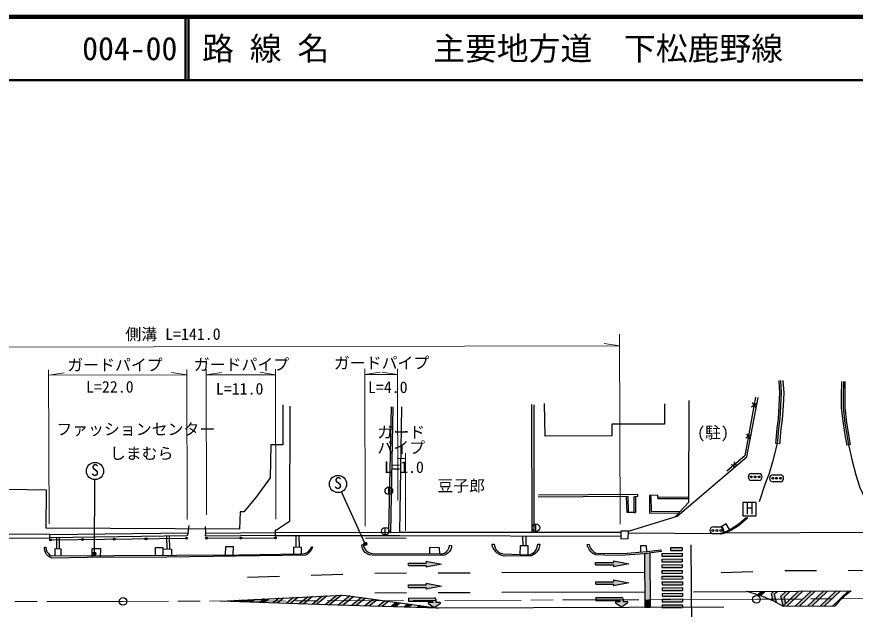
# Model space of a CAD drawing. Units: millimetres at full size, sheet at 1:1000; details may follow other scales. Extents: x -27979035 to 680000, y -218666483 to 380000.
# Drawn here: x 151231 to 283100, y 286772 to 380000 of the extents above; entities that cross this region are included whole.
import ezdxf
from ezdxf.enums import TextEntityAlignment as Align

# ---------------------------------------------------------------- set-up
doc = ezdxf.new("R2010")
doc.units = ezdxf.units.MM
doc.header["$LTSCALE"] = 1000
doc.linetypes.add('CHAIN', pattern=[18.5, 12, -1.5, 3.5, -1.5])
for name, color, linetype, lineweight in [('M-BGD', 7, 'Continuous', 25), ('M-BGD-EXST', 7, 'Continuous', 25), ('M-BMK', 2, 'CHAIN', 13), ('M-BMK-SRVR', 3, 'Continuous', 25), ('M-STR-HTXT', 7, 'Continuous', 13), ('M-STR-STRC', 7, 'Continuous', 25), ('M-TTL', 2, 'Continuous', 140), ('M-TTL-LINE', 7, 'Continuous', 50)]:
    doc.layers.add(name, color=color, linetype=linetype, lineweight=lineweight)
doc.layers.add('M-BMK-HTXT', color=7, linetype='Continuous')
doc.layers.add('M-TTL-TXT', color=7, linetype='Continuous')
doc.styles.add('ＭＳ ゴシック', font='')
doc.styles.get('ＭＳ ゴシック').set_extended_font_data('MS Gothic')

msp = doc.modelspace()

# ---------------------------------------------------------------- hatches: boundary and pattern name
at = {"layer": 'M-BGD-EXST'}
for points in [[(205815, 297152, 0.41421), (205945, 296823, 0.41421), (206274, 296953, 1)], [(163208, 295607, 0.41421), (163338, 295278, 0.41421), (163667, 295408, 1)]]:
    msp.add_hatch(color=256, dxfattribs=at).paths.add_polyline_path(points)
at = {"layer": 'M-STR-STRC'}
for points in [[(250793, 295624), (249992, 295517), (250040, 288275), (250840, 288278)], [(255888, 295138), (255885, 295588), (252677, 295566), (252680, 295116)], [(255882, 296037), (255879, 296487), (254057, 296475), (254060, 296025)], [(215633, 294045), (212822, 294044), (212822, 293647), (215633, 293648), (215633, 293373), (218030, 293848), (215633, 294320)], [(245085, 294140), (242274, 294138), (242274, 293741), (245085, 293742), (245085, 293467), (247482, 293942), (245085, 294415)], [(255894, 294238), (255891, 294688), (252683, 294666), (252686, 294216)], [(255900, 293338), (255897, 293788), (252689, 293766), (252692, 293316)], [(255906, 292438), (255903, 292888), (252695, 292866), (252698, 292416)], [(255912, 291538), (255909, 291988), (252701, 291966), (252704, 291516)], [(215643, 290614), (212831, 290613), (212832, 290215), (215643, 290217), (215643, 289941), (218040, 290416), (215643, 290889)], [(245095, 291106), (242284, 291105), (242284, 290707), (245095, 290708), (245095, 290433), (247492, 290908), (245095, 291381)], [(255918, 290638), (255915, 291088), (252707, 291066), (252710, 290616)], [(255924, 289738), (255921, 290188), (252713, 290166), (252716, 289716)], [(200039, 288863), (199279, 288827), (197691, 287538), (198375, 287514)], [(202318, 288974), (201558, 288937), (199743, 287465), (200427, 287440)], [(204221, 288779), (203610, 288863), (201798, 287393), (202488, 287374)], [(255930, 288838), (255927, 289288), (252719, 289266), (252722, 288816)], [(268944, 289570), (268290, 289566), (267736, 289035), (268221, 288878)], [(270908, 289582), (270253, 289578), (269930, 289268), (270210, 288108), (270311, 288067), (270742, 287823), (270428, 289122)], [(272871, 289594), (272217, 289590), (271424, 288830), (271791, 287312), (272167, 287672), (271923, 288685)], [(274835, 289606), (274180, 289602), (271737, 287260), (271792, 287229), (272356, 287231)], [(276799, 289618), (276144, 289614), (273660, 287233), (274312, 287235)], [(278762, 289629), (278108, 289625), (275616, 287238), (276268, 287239)], [(280726, 289641), (280071, 289637), (277571, 287242), (278223, 287243)], [(282447, 289652), (282035, 289649), (279527, 287246), (279870, 287247), (280570, 288053), (281386, 288853)], [(186059, 287955), (186365, 288203), (185605, 288166), (185375, 287979)], [(188644, 288313), (187884, 288276), (187427, 287906), (188111, 287881)], [(190923, 288423), (190163, 288386), (189480, 287832), (190164, 287808)], [(193202, 288533), (192442, 288496), (191533, 287759), (192217, 287734)], [(195481, 288643), (194721, 288607), (193585, 287685), (194269, 287661)], [(197760, 288753), (197000, 288717), (195638, 287612), (196322, 287587)], [(206055, 288528), (205444, 288612), (203870, 287335), (204561, 287316)], [(207889, 288278), (207278, 288361), (205943, 287278), (206633, 287259)], [(209724, 288027), (209112, 288111), (208015, 287221), (208706, 287202)], [(211558, 287776), (210946, 287860), (210087, 287163), (210778, 287144)], [(213392, 287526), (212780, 287609), (212160, 287106), (212851, 287087)], [(217147, 287842), (217767, 287844, -0.74206), (217823, 287661), (216900, 287041), (215972, 287655, -0.74206), (216027, 287838), (216647, 287840), (216647, 287940, 0.41421), (216546, 288040), (212840, 288028), (212839, 288528), (216945, 288541, -0.41388), (217145, 288342)], [(246599, 287936), (247219, 287938, -0.74206), (247275, 287755), (246352, 287135), (245425, 287749, -0.74206), (245480, 287933), (246099, 287935), (246099, 288035, 0.41421), (245999, 288134), (242293, 288122), (242291, 288622), (246397, 288636, -0.41388), (246598, 288436)], [(250840, 288278), (250040, 288275), (250048, 287058), (250848, 287063)], [(255936, 287938), (255933, 288388), (252725, 288366), (252728, 287916)], [(255942, 287038), (255939, 287488), (252731, 287466), (252734, 287016)], [(214923, 287029), (215226, 287275), (214615, 287358), (214232, 287049)], [(216996, 286972), (217060, 287024), (216906, 287045), (216900, 287041), (216890, 287047), (216449, 287108), (216305, 286991)]]:
    msp.add_hatch(color=256, dxfattribs=at).paths.add_polyline_path(points)

# ---------------------------------------------------------------- linework, layer by layer
at = {"layer": 'M-BGD'}
for p, q in [((267621, 319153), (266799, 318585)), ((267494, 318457), (266926, 319280)), ((210096, 318630), (209702, 298898)), ((210396, 318624), (210002, 298899)), ((232557, 318945), (232554, 298918)), ((266723, 314234), (265900, 313666)), ((266596, 313539), (266027, 314361)), ((270584, 312903), (271232, 312850)), ((282295, 312681), (281754, 312579)), ((264037, 308980), (264112, 309977)), ((264573, 309441), (263576, 309516)), ((209748, 304812), (209748, 306012)), ((250978, 304439), (250971, 304689)), ((247224, 301999), (247146, 304498)), ((248520, 304491), (248539, 302015)), ((252052, 304370), (252054, 304120)), ((256947, 304159), (252054, 304120)), ((247465, 302006), (247224, 301999)), ((248288, 302014), (248539, 302015)), ((178164, 298778), (178340, 299926)), ((180986, 298751), (180897, 299776)), ((209193, 298455), (209193, 299655)), ((232872, 298998), (232872, 300198)), ((156420, 298530), (149874, 298563)), ((149877, 297937), (156453, 298023)), ((157542, 296252), (157550, 298039)), ((157963, 296247), (157972, 298045)), ((174879, 296242), (174845, 298289)), ((175311, 296233), (175277, 298295)), ((191863, 298822), (211416, 298905)), ((195190, 296528), (195177, 298359)), ((195676, 296519), (195663, 298360)), ((230853, 296761), (230837, 298316)), ((231350, 296757), (231334, 298315)), ((232293, 298919), (246255, 298877)), ((247421, 298788), (261846, 298704)), ((262732, 298814), (291202, 298920)), ((156556, 297699), (177922, 297931)), ((181075, 297965), (191901, 297999)), ((206090, 297962), (212499, 298003))]:
    msp.add_line(p, q, dxfattribs=at)
for points in [[(271322, 322756), (271445, 320830), (271357, 318811), (271233, 316657), (271016, 315211), (270860, 313280), (270768, 312646), (270099, 309991), (269562, 308147), (268892, 306419), (267967, 303651)], [(271073, 322740), (271195, 320828), (271107, 318824), (270984, 316683), (270768, 315240), (270610, 313299), (270584, 312903)], [(271721, 322781), (271845, 320834), (271757, 318791), (271631, 316616), (271414, 315166), (271259, 313251), (271232, 312850)], [(280935, 322630), (280893, 320280), (280892, 318484), (281188, 316013), (281536, 313886), (281754, 312579)], [(281235, 322625), (281193, 320277), (281192, 318502), (281485, 316056), (281832, 313934), (282048, 312638), (282622, 310146), (283186, 307912), (283809, 305930), (284618, 304262), (285307, 303091), (286139, 301869), (286941, 300869), (287741, 300135), (288935, 299478), (290057, 299063), (291202, 298920), (304992, 298822)], [(281485, 322620), (281443, 320275), (281442, 318517), (281732, 316091), (282078, 313975), (282294, 312686), (282295, 312681)], [(253108, 319096), (253100, 315873), (244834, 315871), (244799, 314056), (234348, 314000), (234223, 319157)], [(247415, 299043), (255079, 301422), (266047, 310730), (267821, 320091)], [(254835, 301346), (256942, 303629), (257006, 319606)], [(267439, 320122), (265759, 310926), (262918, 308485)], [(193085, 318953), (193054, 312627), (191168, 312649), (191110, 307425), (188823, 304345), (186936, 302115), (186344, 302096), (186255, 299348), (155873, 299538), (155910, 305533), (149812, 305622), (149883, 318607)], [(194157, 318702), (194144, 300583), (192092, 299228), (191851, 299221), (191863, 298822)], [(211720, 318635), (211416, 298905), (232293, 298919), (232216, 319002)], [(233302, 304800), (248862, 304886), (248865, 304502), (248270, 304484), (248288, 302013), (247465, 302006), (247396, 304499), (233254, 304424)], [(256946, 304409), (252052, 304370), (252065, 304717), (250725, 304683), (250753, 301899), (255403, 301962)], [(250978, 304439), (251001, 302152), (255637, 302215)], [(263328, 299318), (262822, 300199), (262033, 299749), (262461, 298926)], [(191868, 298358), (211466, 298368), (246254, 298275)], [(231674, 295345), (231638, 296756), (230380, 296763), (230341, 295393)], [(250305, 295855), (250286, 296775), (249310, 296774), (249341, 295767)], [(158193, 295163), (158195, 296244), (157201, 296256), (157194, 295157)], [(163095, 294926), (163085, 296347), (164377, 296350), (164371, 294930)], [(173050, 295267), (173057, 296487), (174178, 296508), (174195, 295275)], [(174182, 296257), (175591, 296227), (175589, 295285)], [(184079, 295344), (184103, 296644), (185253, 296627), (185234, 295352)], [(196031, 295500), (196004, 296513), (194776, 296536), (194779, 295482)], [(217759, 295484), (217721, 296456), (216148, 296479), (216131, 295493)]]:
    msp.add_lwpolyline(points, dxfattribs=at)
for points in [[(261846, 298704), (262882, 299078), (263819, 299580), (264817, 300233), (265937, 301185), (266192, 301154), (265772, 300775), (264718, 299900), (263628, 299200), (262732, 298814), (261996, 298574)], [(178164, 298778), (178029, 298335), (156453, 298023), (156420, 298530)], [(191863, 298822), (191868, 298358), (180930, 298294), (180986, 298751)], [(247424, 299043), (246256, 299044), (246252, 297855), (247413, 297887)], [(217798, 295484), (218179, 295498), (218490, 295614), (218760, 295797), (219013, 296092), (219204, 296393), (219267, 296649), (219289, 296832), (219613, 296823), (219603, 296484), (219496, 296179), (219285, 295849), (219065, 295636), (218800, 295429), (218503, 295279), (218173, 295242), (207118, 295261), (206642, 295351), (206325, 295491), (206023, 295699), (205822, 295957), (205681, 296207), (205534, 296467), (205510, 296905), (205745, 296894), (205779, 296666), (205906, 296377), (206107, 296090), (206295, 295893), (206597, 295719), (206935, 295584), (207235, 295541)], [(231674, 295345), (231993, 295391), (232410, 295615), (232748, 295897), (232969, 296221), (233085, 296549), (233146, 296817), (233198, 297010), (233471, 297012), (233451, 296693), (233322, 296270), (233175, 295991), (232985, 295746), (232731, 295505), (232453, 295339), (232170, 295179), (231964, 295165), (227870, 295107), (227494, 295222), (227154, 295378), (226856, 295568), (226569, 295813), (226354, 296102), (226160, 296365), (226044, 296666), (226021, 297030), (226320, 297024), (226360, 296750), (226467, 296431), (226652, 296139), (226901, 295876), (227223, 295659), (227543, 295528), (227795, 295485)], [(252513, 296102), (252568, 295860), (249887, 295503), (246207, 295244), (243738, 295268), (242290, 295341), (241841, 295561), (241551, 295813), (241263, 296147), (241072, 296477), (240988, 296704), (240971, 296997), (241253, 296977), (241313, 296679), (241470, 296375), (241683, 296103), (241959, 295852), (242219, 295656), (242407, 295603), (246627, 295520), (250305, 295855)], [(196009, 295499), (196494, 295521), (196780, 295632), (197110, 295873), (197427, 296235), (197581, 296598), (197729, 296616), (197643, 296290), (197461, 295985), (197186, 295673), (196908, 295407), (196665, 295282), (174808, 294965), (162314, 294923), (156755, 294822), (156439, 294957), (156133, 295165), (155927, 295411), (155742, 295714), (155638, 295949), (155583, 296524), (155811, 296518), (155843, 296175), (155975, 295804), (156149, 295598), (156377, 295356), (156559, 295208), (156707, 295153), (186131, 295358)]]:
    msp.add_lwpolyline(points, close=True, dxfattribs=at)
for centre, radius in [((209748, 305412), 600), ((209193, 299055), 600), ((232872, 299598), 600), ((177922, 297931), 150), ((181075, 297965), 150), ((186488, 297982), 150), ((191901, 297999), 150), ((156556, 297699), 150), ((161556, 297753), 150), ((166555, 297808), 150), ((171555, 297862), 150)]:
    msp.add_circle(centre, radius, dxfattribs=at)
at = {"layer": 'M-BGD-EXST'}
for p, q in [((163437, 295507), (163524, 307171)), ((206045, 297053), (202315, 305245)), ((267517, 303589), (265417, 303589)), ((265417, 303589), (265417, 301489)), ((267517, 301489), (267517, 303589)), ((265417, 301489), (267517, 301489))]:
    msp.add_line(p, q, dxfattribs=at)
for centre, radius in [((163534, 308521), 1350), ((201755, 306474), 1350), ((206045, 297053), 250), ((163437, 295507), 250)]:
    msp.add_circle(centre, radius, dxfattribs=at)
at = {"layer": 'M-BMK'}
msp.add_lwpolyline([(566702, 289420), (466755, 289378), (367079, 289015), (267568, 288334), (167945, 288003), (68342, 287916)], dxfattribs=at)
at = {"layer": 'M-BMK-SRVR'}
for centre in [(267568, 288334), (167945, 288003)]:
    msp.add_circle(centre, 600, dxfattribs=at)
at = {"layer": 'M-STR-HTXT'}
for p, q in [((246114, 300150), (246048, 330080)), ((246052, 328219), (243626, 328597)), ((105305, 327907), (246052, 328219)), ((156301, 300196), (156247, 324468)), ((178033, 300906), (177981, 324517)), ((181069, 301617), (181019, 324523)), ((191973, 300967), (191921, 324547)), ((206017, 299832), (205962, 324578)), ((211142, 303861), (211096, 324590)), ((156249, 323594), (158673, 323983)), ((156249, 323594), (177983, 323642)), ((177983, 323642), (175557, 324021)), ((181021, 323649), (183445, 324038)), ((181021, 323649), (191923, 323673)), ((191923, 323673), (189497, 324052)), ((205964, 323704), (208388, 324093)), ((205964, 323704), (211098, 323715)), ((211098, 323715), (208672, 324094)), ((212379, 299134), (212352, 311323)), ((211127, 310487), (212354, 310489))]:
    msp.add_line(p, q, dxfattribs=at)
at = {"layer": 'M-STR-STRC'}
for p, q in [((266811, 308139), (267911, 308139)), ((270187, 307932), (271287, 307932)), ((267911, 307039), (266811, 307039)), ((271287, 306832), (270187, 306832)), ((260793, 299723), (261893, 299723)), ((261893, 298623), (260793, 298623)), ((257242, 296930), (257359, 279285)), ((252677, 295566), (255885, 295588)), ((252677, 295566), (252680, 295116)), ((254057, 296475), (255879, 296487)), ((254057, 296475), (254060, 296025)), ((254060, 296025), (255882, 296037)), ((255879, 296487), (255882, 296037)), ((255885, 295588), (255888, 295138)), ((215633, 294320), (218030, 293848)), ((215633, 294320), (215633, 294045)), ((242274, 294138), (245085, 294140)), ((242274, 293741), (242274, 294138)), ((245085, 294415), (247482, 293942)), ((245085, 294415), (245085, 294140)), ((252680, 295116), (255888, 295138)), ((252683, 294666), (255891, 294688)), ((252683, 294666), (252686, 294216)), ((252686, 294216), (255894, 294238)), ((255891, 294688), (255894, 294238)), ((212822, 294044), (215633, 294045)), ((212822, 293647), (212822, 294044)), ((212822, 293647), (215633, 293648)), ((218030, 293848), (215633, 293373)), ((215633, 293648), (215633, 293373)), ((242274, 293741), (245085, 293742)), ((247482, 293942), (245085, 293467)), ((245085, 293742), (245085, 293467)), ((252689, 293766), (255897, 293788)), ((252689, 293766), (252692, 293316)), ((252692, 293316), (255900, 293338)), ((252695, 292866), (255903, 292888)), ((252695, 292866), (252698, 292416)), ((255897, 293788), (255900, 293338)), ((255903, 292888), (255906, 292438)), ((277004, 292819), (272004, 292803)), ((287004, 292851), (282004, 292835)), ((192528, 291931), (187531, 291770)), ((202523, 292253), (197526, 292092)), ((212521, 292430), (207521, 292414)), ((222521, 292462), (217521, 292446)), ((250012, 292550), (227521, 292478)), ((252698, 292416), (255906, 292438)), ((252701, 291966), (255909, 291988)), ((252701, 291966), (252704, 291516)), ((252704, 291516), (255912, 291538)), ((255909, 291988), (255912, 291538)), ((267007, 292642), (262009, 292481)), ((212831, 290613), (215643, 290614)), ((212832, 290215), (212831, 290613)), ((212832, 290215), (215643, 290217)), ((215643, 290889), (218040, 290416)), ((215643, 290889), (215643, 290614)), ((218040, 290416), (215643, 289941)), ((215643, 290217), (215643, 289941)), ((242284, 291105), (245095, 291106)), ((242284, 290707), (242284, 291105)), ((242284, 290707), (245095, 290708)), ((245095, 291381), (247492, 290908)), ((245095, 291381), (245095, 291106)), ((247492, 290908), (245095, 290433)), ((245095, 290708), (245095, 290433)), ((252707, 291066), (255915, 291088)), ((252707, 291066), (252710, 290616)), ((252710, 290616), (255918, 290638)), ((252713, 290166), (255921, 290188)), ((252713, 290166), (252716, 289716)), ((255915, 291088), (255918, 290638)), ((255921, 290188), (255924, 289738)), ((199279, 288827), (197691, 287538)), ((200039, 288863), (198375, 287514)), ((201558, 288937), (199743, 287465)), ((202318, 288974), (200427, 287440)), ((203610, 288863), (201798, 287393)), ((212531, 289337), (207531, 289321)), ((222531, 289369), (217531, 289353)), ((250032, 289457), (227544, 289385)), ((252716, 289716), (255924, 289738)), ((252719, 289266), (255927, 289288)), ((252719, 289266), (252722, 288816)), ((252722, 288816), (255930, 288838)), ((255927, 289288), (255930, 288838)), ((268290, 289566), (267736, 289035)), ((268944, 289570), (268221, 288878)), ((270253, 289578), (269930, 289268)), ((270210, 288108), (269930, 289268)), ((270908, 289582), (270428, 289122)), ((270742, 287823), (270428, 289122)), ((272217, 289590), (271424, 288830)), ((271791, 287312), (271424, 288830)), ((274180, 289602), (271737, 287260)), ((272871, 289594), (271923, 288685)), ((274835, 289606), (272356, 287231)), ((276144, 289614), (273660, 287233)), ((276799, 289618), (274312, 287235)), ((278108, 289625), (275616, 287238)), ((278762, 289629), (276268, 287239)), ((280071, 289637), (277571, 287242)), ((280726, 289641), (278223, 287243)), ((282035, 289649), (279527, 287246)), ((185605, 288166), (185375, 287979)), ((186365, 288203), (186059, 287955)), ((187884, 288276), (187427, 287906)), ((188644, 288313), (188111, 287881)), ((190163, 288386), (189480, 287832)), ((190923, 288423), (190164, 287808)), ((192442, 288496), (191533, 287759)), ((193202, 288533), (192217, 287734)), ((194721, 288607), (193585, 287685)), ((195481, 288643), (194269, 287661)), ((197000, 288717), (195638, 287612)), ((197760, 288753), (196322, 287587)), ((204221, 288779), (202488, 287374)), ((205444, 288612), (203870, 287335)), ((206055, 288528), (204561, 287316)), ((207278, 288361), (205943, 287278)), ((207889, 288278), (206633, 287259)), ((209112, 288111), (208015, 287221)), ((209724, 288027), (208706, 287202)), ((210946, 287860), (210087, 287163)), ((211558, 287776), (210778, 287144)), ((212780, 287609), (212160, 287106)), ((212839, 288528), (216945, 288541)), ((212839, 288528), (212840, 288028)), ((212840, 288028), (216546, 288040)), ((213392, 287526), (212851, 287087)), ((215972, 287655), (216900, 287041)), ((216647, 287840), (216027, 287838)), ((216647, 287940), (216647, 287840)), ((216900, 287041), (217823, 287661)), ((217145, 288342), (217147, 287842)), ((217767, 287844), (217147, 287842)), ((242291, 288622), (246397, 288636)), ((242291, 288622), (242293, 288122)), ((242293, 288122), (245999, 288134)), ((245425, 287749), (246352, 287135)), ((246099, 287935), (245480, 287933)), ((246099, 288035), (246099, 287935)), ((246352, 287135), (247275, 287755)), ((246598, 288436), (246599, 287936)), ((247219, 287938), (246599, 287936)), ((252725, 288366), (255933, 288388)), ((252725, 288366), (252728, 287916)), ((252728, 287916), (255936, 287938)), ((252731, 287466), (255939, 287488)), ((255933, 288388), (255936, 287938)), ((255939, 287488), (255942, 287038)), ((272167, 287672), (271923, 288685)), ((214615, 287358), (214232, 287049)), ((215226, 287275), (214923, 287029)), ((216449, 287108), (216305, 286991)), ((217060, 287024), (216996, 286972)), ((262458, 287090), (217555, 286957)), ((252731, 287466), (252734, 287016)), ((252734, 287016), (255942, 287038))]:
    msp.add_line(p, q, dxfattribs=at)
for points in [[(250048, 287058), (249992, 295517), (250793, 295624), (250848, 287063)], [(217555, 286957), (201616, 287398), (183284, 288054), (202672, 288991)]]:
    msp.add_lwpolyline(points, close=True, dxfattribs=at)
msp.add_lwpolyline([(257687, 289502), (282447, 289652), (281386, 288853), (280570, 288053), (279870, 287247), (271792, 287229), (270311, 288067), (268689, 288726), (267397, 289146), (266075, 289553)], dxfattribs=at)
for centre in [(266745, 307583), (267365, 307583), (267985, 307583), (270122, 307376), (270742, 307376), (271362, 307376), (260727, 299167), (261347, 299167), (261967, 299167)]:
    msp.add_circle(centre, 150, dxfattribs=at)
for centre, radius, start, end in [((266811, 307589), 550, 90, 180), ((266811, 307589), 550, 180, 270), ((267911, 307589), 550, 0, 90), ((267911, 307589), 550, 270, 0), ((270187, 307382), 550, 90, 180), ((270187, 307382), 550, 180, 270), ((271287, 307382), 550, 0, 90), ((271287, 307382), 550, 270, 0), ((260793, 299173), 550, 90, 180), ((261893, 299173), 550, 0, 90), ((260793, 299173), 550, 180, 270), ((261893, 299173), 550, 270, 0), ((216028, 287738), 100, 90.1834, 236.49334), ((216547, 287940), 100, 0.1834, 90.1834), ((216945, 288341), 200, 0.24775, 90.1834), ((217767, 287744), 100, 303.87347, 90.1834), ((245480, 287833), 100, 90.1834, 236.49334), ((245999, 288034), 100, 0.1834, 90.1834), ((246398, 288436), 200, 0.24775, 90.1834), ((247219, 287838), 100, 303.87347, 90.1834)]:
    msp.add_arc(centre, radius, start, end, dxfattribs=at)
at = {"layer": 'M-TTL'}
msp.add_line((680000, 380000), (40000, 380000), dxfattribs=at)
at = {"layer": 'M-TTL-LINE'}
for p, q in [((177750, 380000), (177750, 370000)), ((178250, 380000), (178250, 370000)), ((40000, 370000), (680000, 370000))]:
    msp.add_line(p, q, dxfattribs=at)

# ---------------------------------------------------------------- texts
at = {"layer": 'M-BGD-EXST', "style": 'ＭＳ ゴシック'}
for p in [(162879, 307229), (201100, 305181)]:
    msp.add_text('S', height=1833, rotation=358.508, dxfattribs=at).set_placement(p, align=Align.BOTTOM_LEFT)
msp.add_text('H', height=1833, dxfattribs=at).set_placement((265870, 301180), align=Align.BOTTOM_LEFT)
at = {"layer": 'M-BMK-HTXT', "style": 'ＭＳ ゴシック'}
for s, p in [('ファッションセンター', (157440, 313638)), ('(駐)', (258240, 313107)), ('しまむら', (165879, 309831)), ('豆子郎', (217376, 304747))]:
    msp.add_text(s, height=1833, dxfattribs=at).set_placement(p, align=Align.BOTTOM_LEFT)
at = {"layer": 'M-STR-HTXT', "style": 'ＭＳ ゴシック'}
for s, p in [('側溝 L=141.0', (168323, 328577)), ('ガードパイプ', (159180, 323732)), ('ガードパイプ', (179073, 323793)), ('ガードパイプ', (201116, 324048)), ('L=22.0', (162131, 320294)), ('L=11.0', (182546, 319987)), ('L=4.0', (206466, 320232)), ('ガード', (207953, 313163)), ('パイプ', (207953, 310727)), ('L=1.0', (209020, 307658))]:
    msp.add_text(s, height=1833, rotation=0.127, dxfattribs=at).set_placement(p, align=Align.BOTTOM_LEFT)
at = {"layer": 'M-TTL-TXT', "style": 'ＭＳ ゴシック'}
for s, p in [('路 線 名', (180380, 375000)), ('主要地方道\u3000下松鹿野線', (216734, 375000)), ('004-00', (161521, 375000))]:
    msp.add_text(s, height=3666, dxfattribs=at).set_placement(p, align=Align.MIDDLE_LEFT)

doc.saveas('drawing.dxf')
